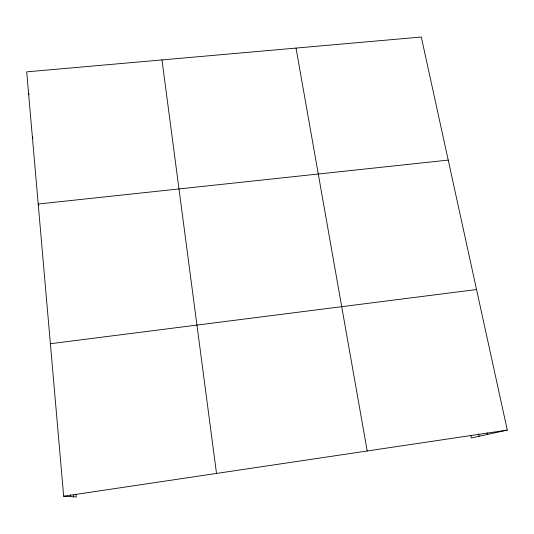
<?xml version="1.0" encoding="UTF-8"?>
<svg xmlns="http://www.w3.org/2000/svg" width="534" height="534" viewBox="0 0 534 534"><rect width="100%" height="100%" fill="white"/><g stroke="black" fill="none" stroke-linecap="round" stroke-linejoin="round"><path stroke-width="0.8" d="M76.042 494.551L76.262 496.974L63.666 496.213L26.7 71.863L421.293 37.026L507.3 430.11L471.375 437.953L470.875 435.537M63.666 496.213L507.3 430.11M50.383 343.716L476.548 289.541M448.226 160.1L38.214 204.021L38.855 205.443M32.334 136.544L32.908 138.039M28.549 93.123L29.103 94.672M487.081 432.874L487.415 434.449M478.564 433.888L479.065 436.271M296.03 48.087L367.212 450.983M161.969 59.921L216.517 473.438M73.432 495.151L73.579 496.814M70.508 494.985L70.655 496.633"/></g></svg>
